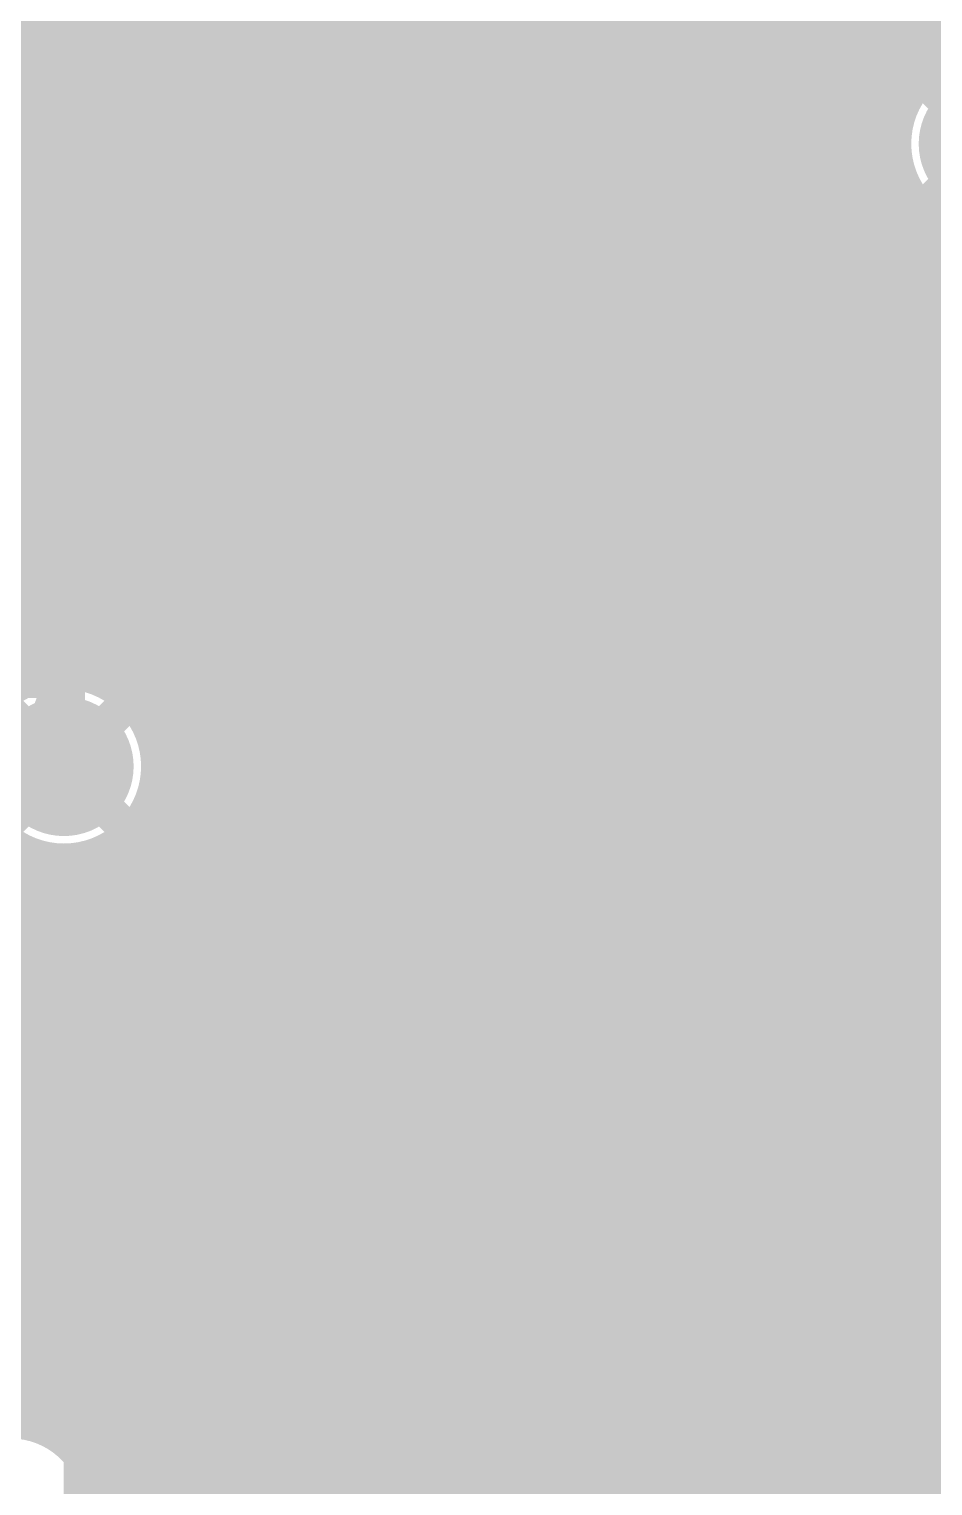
# Model space of a CAD drawing. Extents: x -118 to 4, y -52 to 56.
# Drawn here: x -88.77 to -82.28, y 32.93 to 43.39 of the extents above; entities that cross this region are included whole.
import ezdxf

# ---------------------------------------------------------------- set-up
doc = ezdxf.new("R2010")
doc.units = 0
doc.header["$MEASUREMENT"] = 0
doc.layers.get('0').update_dxf_attribs({"linetype": 'CONTINUOUS'})
for name, color, linetype in [('22-302-0_BOT', 7, 'CONTINUOUS'), ('22-302-0_DRD', 7, 'CONTINUOUS'), ('22-302-0_DRL', 2, 'CONTINUOUS'), ('22-302-0_GND', 1, 'CONTINUOUS'), ('22-302-0_IN1', 3, 'CONTINUOUS'), ('22-302-0_SMB', 5, 'CONTINUOUS'), ('22-302-0_SMT', 10, 'CONTINUOUS'), ('22-302-0_SPB', 14, 'CONTINUOUS'), ('22-302-0_SPT', 9, 'CONTINUOUS'), ('22-302-0_SSB', 12, 'CONTINUOUS'), ('22-302-0_SST', 11, 'CONTINUOUS'), ('22-302-0_TOP', 13, 'CONTINUOUS'), ('THRUHOLE_TAP', 7, 'CONTINUOUS')]:
    doc.layers.add(name, color=color, linetype=linetype)

# ---------------------------------------------------------------- blocks, each defined once
blk = doc.blocks.new('ROUND_21')
at = {"const_width": 0.99949}
blk.add_lwpolyline([(-0.499744, 0, 1), (0.499744, 0, 1)], format="xyb", close=True, dxfattribs=at)
blk = doc.blocks.new('RECTANGLE_31')
blk.add_solid([(0.508, 0.635), (0.508, -0.635), (-0.508, 0.635), (-0.508, -0.635)])
blk = doc.blocks.new('ROUND_50')
at = {"const_width": 0.35052}
blk.add_lwpolyline([(-0.17526, 0, 1), (0.17526, 0, 1)], format="xyb", close=True, dxfattribs=at)
blk = doc.blocks.new('ROUND_104')
at = {"const_width": 0.40005}
blk.add_lwpolyline([(-0.200024, 0, 1), (0.200024, 0, 1)], format="xyb", close=True, dxfattribs=at)
blk = doc.blocks.new('ROUND_106')
at = {"const_width": 0.10033}
blk.add_lwpolyline([(-0.050164, 0, 1), (0.050164, 0, 1)], format="xyb", close=True, dxfattribs=at)
blk = doc.blocks.new('ROUND_76')
at = {"const_width": 1.30429}
blk.add_lwpolyline([(-0.652144, 0, 1), (0.652144, 0, 1)], format="xyb", close=True, dxfattribs=at)
blk = doc.blocks.new('ROUND_93')
at = {"const_width": 0.50038}
blk.add_lwpolyline([(-0.25019, 0, 1), (0.25019, 0, 1)], format="xyb", close=True, dxfattribs=at)
blk = doc.blocks.new('ROUND_95')
at = {"const_width": 0.50038}
blk.add_lwpolyline([(-0.25019, 0, 1), (0.25019, 0, 1)], format="xyb", close=True, dxfattribs=at)
blk = doc.blocks.new('RECTANGLE_2')
blk.add_solid([(0.4826, 0.4064), (0.4826, -0.4064), (-0.4826, 0.4064), (-0.4826, -0.4064)])
blk = doc.blocks.new('RECTANGLE_4')
blk.add_solid([(0.4064, 0.4826), (0.4064, -0.4826), (-0.4064, 0.4826), (-0.4064, -0.4826)])
blk = doc.blocks.new('OBLONG_40')
at = {"const_width": 0.29972}
blk.add_lwpolyline([(0, 0.74041), (0, -0.74041)], dxfattribs=at)
at = {"const_width": 0.14986}
for points in [[(-0.07493, 0.74041, 1), (0.07493, 0.74041, 1)], [(-0.07493, -0.74041, 1), (0.07493, -0.74041, 1)]]:
    blk.add_lwpolyline(points, format="xyb", close=True, dxfattribs=at)
blk = doc.blocks.new('ROUND_98')
at = {"const_width": 0.10033}
blk.add_lwpolyline([(-0.050164, 0, 1), (0.050164, 0, 1)], format="xyb", close=True, dxfattribs=at)

msp = doc.modelspace()

# ---------------------------------------------------------------- linework, layer by layer
at = {"layer": '22-302-0_BOT'}
for points, const_width in [([(-87.5538, 55.626), (-87.5538, 24.9428)], 0.254), ([(-87.3252, 55.626), (-87.3252, 19.49196)], 0.254), ([(-87.0966, 55.626), (-87.0966, 19.72056)], 0.254), ([(-84.3534, 55.626), (-84.3534, 34.61004)], 0.254), ([(-84.1248, 55.626), (-84.1248, 34.6583)], 0.254), ([(-83.8962, 55.626), (-83.8962, 34.66846)], 0.254), ([(-83.6676, 55.626), (-83.6676, 34.63798)], 0.254), ([(-83.439, 55.626), (-83.439, 34.56432)], 0.254), ([(-83.2104, 55.626), (-83.2104, 34.43732)], 0.254), ([(-82.9818, 48.88738), (-82.9818, 34.2392)], 0.254), ([(-82.7532, 48.68164), (-82.7532, 42.28084)], 0.254), ([(-82.5246, 48.6029), (-82.5246, 42.80154)], 0.254), ([(-88.519, 47.752), (-88.519, 42.672)], 0.3048), ([(-85.725, 45.47616), (-85.725, 29.6799)], 0.254), ([(-86.868, 45.26788), (-86.868, 19.94916)], 0.254), ([(-84.582, 45.26788), (-84.582, 34.51606)], 0.254), ([(-85.9536, 45.1739), (-85.9536, 29.4513)], 0.254), ([(-85.4964, 45.1739), (-85.4964, 29.9085)], 0.254), ([(-86.6394, 45.10024), (-86.6394, 20.17776)], 0.254), ([(-86.1822, 45.06214), (-86.1822, 29.2227)], 0.254), ([(-85.2678, 45.06214), (-85.2678, 33.58642)], 0.254), ([(-84.8106, 45.10024), (-84.8106, 34.36366)], 0.254), ([(-86.4108, 45.04182), (-86.4108, 23.40864)], 0.254), ([(-85.0392, 45.04182), (-85.0392, 34.11728)], 0.254), ([(-82.296, 44.00296), (-82.296, 43.11142)], 0.254), ([(-87.6808, 43.6372), (-87.6808, 41.7068)], 0.254), ([(-81.67624, 43.3832), (-87.6808, 43.3832)], 0.254), ([(-82.2325, 43.1546), (-87.6808, 43.1546)], 0.254), ([(-82.46364, 42.926), (-87.6808, 42.926)], 0.254), ([(-88.519, 38.1), (-88.519, 42.672)], 0.3048), ([(-82.55254, 42.6974), (-87.6808, 42.6974)], 0.254), ([(-82.5627, 42.4688), (-87.6808, 42.4688)], 0.254), ([(-82.55762, 42.47388), (-82.83194, 42.2021)], 0.254), ([(-82.55, 25.654), (-82.55, 41.91), (-81.88452, 42.5704)], 0.2032), ([(-82.79384, 42.2402), (-87.6808, 42.2402)], 0.254), ([(-82.9437, 42.0116), (-87.6808, 42.0116)], 0.254), ([(-82.9564, 41.91), (-82.9564, 34.21126)], 0.254), ([(-82.9564, 41.783), (-87.6808, 41.783)], 0.254), ([(-88.0618, 41.7068), (-88.0618, 38.60292)], 0.254), ([(-87.6808, 41.7068), (-88.0618, 41.7068)], 0.254), ([(-88.011, 41.7068), (-88.011, 38.55212)], 0.254), ([(-87.7824, 41.7068), (-87.7824, 24.9428)], 0.254), ([(-82.9564, 41.5544), (-88.0618, 41.5544)], 0.254), ([(-82.9564, 41.3258), (-88.0618, 41.3258)], 0.254), ([(-82.9564, 41.0972), (-88.0618, 41.0972)], 0.254), ([(-82.9564, 40.8686), (-88.0618, 40.8686)], 0.254), ([(-82.9564, 40.64), (-88.0618, 40.64)], 0.254), ([(-82.9564, 40.4114), (-88.0618, 40.4114)], 0.254), ([(-82.9564, 40.1828), (-88.0618, 40.1828)], 0.254), ([(-82.9564, 39.9542), (-88.0618, 39.9542)], 0.254), ([(-82.9564, 39.7256), (-88.0618, 39.7256)], 0.254), ([(-82.9564, 39.497), (-88.0618, 39.497)], 0.254), ([(-82.9564, 39.2684), (-88.0618, 39.2684)], 0.254), ([(-82.9564, 39.0398), (-88.0618, 39.0398)], 0.254), ([(-82.9564, 38.8112), (-88.0618, 38.8112)], 0.254), ([(-82.9564, 38.5826), (-88.03894, 38.5826)], 0.254), ([(-82.9564, 38.354), (-87.88908, 38.354)], 0.254), ([(-82.9564, 38.1254), (-87.83828, 38.1254)], 0.254), ([(-82.9564, 37.8968), (-87.86876, 37.8968)], 0.254), ([(-88.011, 37.64788), (-88.011, 24.9428)], 0.254), ([(-82.9564, 37.6682), (-87.99322, 37.6682)], 0.254), ([(-88.67902, 37.4396), (-111.45774, 37.4396)], 0.254), ([(-88.6968, 37.44214), (-88.6968, 33.36798)], 0.254), ([(-88.4682, 37.42182), (-88.4682, 33.23082)], 0.254), ([(-82.9564, 37.4396), (-88.35644, 37.4396)], 0.254), ([(-88.2396, 37.48024), (-88.2396, 24.9428)], 0.254), ([(-82.9564, 37.211), (-111.19612, 37.211)], 0.254), ([(-82.9564, 36.9824), (-100.70338, 36.9824)], 0.254), ([(-82.9564, 36.7538), (-100.35032, 36.7538)], 0.254), ([(-82.9564, 36.5252), (-100.203, 36.5252)], 0.254), ([(-82.9564, 36.2966), (-94.76994, 36.2966)], 0.254), ([(-82.9564, 36.068), (-94.62008, 36.068)], 0.254), ([(-82.9564, 35.8394), (-94.56928, 35.8394)], 0.254), ([(-82.9564, 35.6108), (-94.59976, 35.6108)], 0.254), ([(-82.9564, 35.3822), (-94.72422, 35.3822)], 0.254), ([(-82.9564, 35.1536), (-95.08744, 35.1536)], 0.254), ([(-82.9564, 34.925), (-91.95816, 34.925)], 0.254), ([(-82.9564, 34.6964), (-91.6559, 34.6964)], 0.254), ([(-84.66582, 34.4678), (-91.54414, 34.4678)], 0.254), ([(-82.9564, 34.4678), (-83.25612, 34.4678)], 0.254), ([(-84.94014, 34.2392), (-91.52382, 34.2392)], 0.254), ([(-82.9564, 34.2392), (-82.97926, 34.2392)], 0.254), ([(-85.10778, 34.0106), (-91.58224, 34.0106)], 0.254), ([(-85.21446, 33.782), (-91.74988, 33.782)], 0.254), ([(-85.27288, 33.5534), (-100.14204, 33.5534)], 0.254), ([(-85.29066, 33.3248), (-88.59774, 33.3248)], 0.254), ([(-85.2678, 33.0962), (-88.35644, 33.0962)], 0.254), ([(-85.2678, 33.09366), (-85.2678, 31.04642)], 0.254), ([(-85.2043, 32.8676), (-88.27262, 32.8676)], 0.254)]:
    msp.add_lwpolyline(points, dxfattribs=dict(at, const_width=const_width))
at = {"layer": '22-302-0_BOT', "const_width": 0.254}
for points in [[(-81.88452, 43.25112, 0.4142136), (-82.56524, 42.5704)], [(-82.56524, 42.5704, 0.035622), (-82.55835, 42.47377)], [(-82.83702, 42.19702, 0.1989124), (-82.95591, 41.91)], [(-87.83828, 38.1, 0.2113081), (-88.0611, 38.60369)], [(-89.19972, 38.1, 0.4142136), (-88.519, 37.41928)], [(-88.519, 37.41928, 0.4142136), (-87.83828, 38.1)], [(-83.9597, 34.671, 0.4142136), (-85.29066, 33.34004)], [(-82.9564, 34.21126, 0.2172604), (-83.9597, 34.66881)], [(-88.265, 32.766, 0.4142136), (-88.9, 33.401)], [(-85.29066, 33.34004, 0.328165), (-84.35594, 32.07004)]]:
    msp.add_lwpolyline(points, format="xyb", dxfattribs=at)
at = {"layer": '22-302-0_DRD', "const_width": 0.254}
for points in [[(-81.24952, 43.2054), (-82.51952, 41.9354)], [(-81.24952, 41.9354), (-82.51952, 43.2054)], [(-87.884, 38.735), (-89.154, 37.465)], [(-87.884, 37.465), (-89.154, 38.735)], [(-83.9597, 33.97504), (-83.9597, 32.70504)], [(-83.3247, 33.34004), (-84.5947, 33.34004)]]:
    msp.add_lwpolyline(points, dxfattribs=at)
at = {"layer": '22-302-0_IN1', "const_width": 0.254}
for points in [[(-87.6808, 55.372), (-87.6808, 25.74798)], [(-87.4522, 55.372), (-87.4522, 5.7912)], [(-87.2236, 55.372), (-87.2236, 5.7912)], [(-86.995, 55.372), (-86.995, 5.7912)], [(-86.7664, 55.372), (-86.7664, 5.7912)], [(-86.5378, 55.372), (-86.5378, 5.7912)], [(-86.3092, 55.372), (-86.3092, 23.60676)], [(-86.0806, 55.372), (-86.0806, 23.89124)], [(-85.852, 55.372), (-85.852, 24.06904)], [(-84.2518, 55.372), (-84.2518, 34.63798)], [(-84.0232, 55.372), (-84.0232, 34.66846)], [(-83.7946, 55.372), (-83.7946, 34.6583)], [(-83.566, 55.372), (-83.566, 34.61004)], [(-83.3374, 55.372), (-83.3374, 34.51352)], [(-83.1088, 55.372), (-83.1088, 34.36112)], [(-82.8802, 55.372), (-82.8802, 34.11474)], [(-82.6516, 55.372), (-82.6516, 33.57626)], [(-82.423, 55.372), (-82.423, 42.98696)], [(-82.1944, 53.55844), (-82.1944, 43.17492)], [(-88.8238, 49.89322), (-88.8238, 38.70706)], [(-87.9094, 49.93894), (-87.9094, 38.39972)], [(-88.5952, 49.76876), (-88.5952, 38.77564)], [(-88.138, 49.78908), (-88.138, 38.66388)], [(-88.3666, 49.73828), (-88.3666, 38.76294)], [(-84.4804, 45.41774), (-84.4804, 34.56432)], [(-85.6234, 45.29836), (-85.6234, 24.18588)], [(-85.3948, 45.11294), (-85.3948, 24.257)], [(-84.9376, 45.05706), (-84.9376, 34.24174)], [(-84.709, 45.15612), (-84.709, 34.43986)], [(-85.1662, 45.04436), (-85.1662, 33.90138)], [(-70.45706, 43.3578), (-96.04756, 43.3578)], [(-82.27314, 43.1292), (-95.97898, 43.1292)], [(-82.47888, 42.9006), (-95.99168, 42.9006)], [(-82.55762, 42.672), (-96.09074, 42.672)], [(-82.55254, 42.4434), (-96.3549, 42.4434)], [(-82.46364, 42.2148), (-98.425, 42.2148)], [(-82.423, 42.15384), (-82.423, 26.32202)], [(-82.2325, 41.9862), (-90.20302, 41.9862)], [(-82.1944, 41.96334), (-82.1944, 26.23312)], [(-76.24572, 41.7576), (-89.97188, 41.7576)], [(-76.50988, 41.529), (-89.88298, 41.529)], [(-76.60894, 41.3004), (-89.8779, 41.3004)], [(-76.62164, 41.0718), (-89.95664, 41.0718)], [(-76.55306, 40.8432), (-90.16238, 40.8432)], [(-76.36764, 40.6146), (-90.50274, 40.6146)], [(-54.22392, 40.386), (-90.24112, 40.386)], [(-54.27218, 40.1574), (-90.14206, 40.1574)], [(-54.2417, 39.9288), (-90.12936, 39.9288)], [(-54.11978, 39.7002), (-90.19794, 39.7002)], [(-53.75402, 39.4716), (-90.38336, 39.4716)], [(-51.9303, 39.243), (-98.425, 39.243)], [(-52.23256, 39.0144), (-98.425, 39.0144)], [(-60.96508, 38.7858), (-98.425, 38.7858)], [(-61.17336, 38.5572), (-88.01608, 38.5572)], [(-63.97752, 38.3286), (-87.87892, 38.3286)], [(-64.12992, 38.1), (-87.83828, 38.1)], [(-64.17818, 37.8714), (-87.87892, 37.8714)], [(-87.9094, 37.79774), (-87.9094, 25.97912)], [(-64.1477, 37.6428), (-88.01608, 37.6428)], [(-88.138, 37.53612), (-88.138, 26.06802)], [(-88.8238, 37.49294), (-88.8238, 33.8963)], [(-88.5952, 37.42436), (-88.5952, 33.83534)], [(-88.3666, 37.43706), (-88.3666, 33.67786)], [(-64.02578, 37.4142), (-98.425, 37.4142)], [(-63.66002, 37.1856), (-98.425, 37.1856)], [(-61.29528, 36.957), (-98.425, 36.957)], [(-81.70164, 36.7284), (-98.425, 36.7284)], [(-81.88706, 36.4998), (-98.425, 36.4998)], [(-81.95564, 36.2712), (-94.74708, 36.2712)], [(-81.94294, 36.0426), (-94.60992, 36.0426)], [(-81.84388, 35.814), (-94.56928, 35.814)], [(-81.57972, 35.5854), (-94.60992, 35.5854)], [(-77.81798, 35.3568), (-94.74708, 35.3568)], [(-60.69584, 35.1282), (-95.36176, 35.1282)], [(-65.95872, 34.8996), (-91.89974, 34.8996)], [(-66.22288, 34.671), (-91.63812, 34.671)], [(-84.70392, 34.4424), (-91.53906, 34.4424)], [(-79.62392, 34.4424), (-83.21548, 34.4424)], [(-84.963, 34.2138), (-91.52636, 34.2138)], [(-84.8995, 34.27984), (-83.9597, 33.34004)], [(-83.0199, 34.27984), (-83.9597, 33.34004)], [(-79.883, 34.2138), (-82.9564, 34.2138)], [(-85.12302, 33.9852), (-91.59494, 33.9852)], [(-80.04302, 33.9852), (-82.79638, 33.9852)], [(-85.22208, 33.7566), (-88.4555, 33.7566)], [(-80.14208, 33.7566), (-82.69732, 33.7566)], [(-85.27796, 33.528), (-88.24976, 33.528)], [(-80.19796, 33.528), (-82.64398, 33.528)], [(-85.29066, 33.2994), (-88.16086, 33.2994)], [(-84.8995, 32.40024), (-83.9597, 33.34004)], [(-83.0199, 32.40024), (-83.9597, 33.34004)], [(-80.21066, 33.2994), (-82.63128, 33.2994)], [(-88.14562, 33.147), (-88.14562, 26.06802)], [(-85.26272, 33.0708), (-88.14562, 33.0708)], [(-80.18272, 33.0708), (-82.65668, 33.0708)], [(-82.6516, 33.10382), (-82.6516, 31.03626)], [(-85.19414, 32.8422), (-88.14562, 32.8422)], [(-80.11414, 32.8422), (-82.7278, 32.8422)]]:
    msp.add_lwpolyline(points, dxfattribs=at)
for points in [[(-81.88452, 43.25112, 0.4142136), (-82.56524, 42.5704)], [(-82.56524, 42.5704, 0.4142136), (-81.88452, 41.88968)], [(-88.519, 38.78072, 0.4142136), (-89.19972, 38.1)], [(-87.83828, 38.1, 0.4142136), (-88.519, 38.78072)], [(-89.19972, 38.1, 0.4142136), (-88.519, 37.41928)], [(-88.519, 37.41928, 0.4142136), (-87.83828, 38.1)], [(-83.9597, 34.671, 0.4142136), (-85.29066, 33.34004)], [(-82.63128, 33.34004, 0.4142136), (-83.9597, 34.66846)], [(-88.14562, 33.147, 0.4142136), (-88.9, 33.90138)], [(-85.29066, 33.34004, 0.328165), (-84.35594, 32.07004)], [(-83.566, 32.07004, 0.3286705), (-82.63128, 33.34004)]]:
    msp.add_lwpolyline(points, format="xyb", dxfattribs=at)
at = {"layer": '22-302-0_SSB', "const_width": 0.1524}
msp.add_lwpolyline([(-87.503, 41.529), (-91.567, 41.529), (-91.567, 46.101), (-89.789, 46.101), (-89.535, 45.847), (-89.281, 46.101), (-87.503, 46.101), (-87.503, 41.529)], dxfattribs=at)
at = {"layer": '22-302-0_SST', "const_width": 0.1524}
for points in [[(-83.68538, 42.2402), (-83.68538, 45.3898), (-78.74, 45.3898), (-78.74, 41.783), (-83.22818, 41.783), (-83.68538, 42.2402)], [(-84.2645, 42.3545), (-84.2645, 45.2755), (-85.9028, 45.2755), (-85.9028, 42.3545), (-84.2645, 42.3545)], [(-86.8934, 42.74566), (-86.8934, 43.10126), (-87.06358, 43.2181), (-87.23376, 43.2181), (-87.4014, 43.10126), (-87.4014, 42.74566), (-86.3854, 42.74566)], [(-86.8934, 43.0403), (-86.3854, 43.2181)], [(-82.66938, 42.82948), (-83.09864, 42.82948)], [(-83.0072, 42.87774), (-83.0072, 42.19956)], [(-82.87004, 42.9006), (-82.87004, 42.17924)], [(-82.73288, 42.86758), (-82.73288, 42.21226)], [(-83.14436, 42.79138), (-83.14436, 42.28846)], [(-82.59572, 42.75328), (-82.59572, 42.32402)], [(-82.55762, 42.69232), (-83.21294, 42.69232)], [(-82.5246, 42.55516), (-83.24596, 42.55516)], [(-82.54492, 42.418), (-83.2231, 42.418)], [(-82.63382, 42.28084), (-83.13674, 42.28084)], [(-84.2645, 39.1795), (-84.2645, 42.1005), (-85.9028, 42.1005), (-85.9028, 39.1795), (-84.2645, 39.1795)], [(-86.42858, 41.24706), (-86.2584, 41.3639), (-86.2584, 41.60266), (-86.42858, 41.7195), (-86.59876, 41.7195), (-86.93658, 41.48328), (-87.2744, 41.7195), (-87.2744, 41.24706)], [(-86.42858, 40.40886), (-86.2584, 40.46728), (-86.2584, 40.82288), (-86.42858, 40.8813), (-86.7664, 40.8813), (-86.93658, 40.76446), (-86.93658, 40.40886), (-87.2744, 40.40886), (-87.2744, 40.8813)], [(-88.95588, 39.72306), (-88.89746, 39.55542), (-88.54186, 39.55542), (-88.4809, 39.72306), (-88.4809, 40.06342), (-88.60028, 40.23106), (-88.95588, 40.23106), (-88.95588, 40.57142), (-88.4809, 40.57142)], [(-86.7664, 39.57066), (-86.7664, 39.92626), (-86.93658, 40.0431), (-87.10676, 40.0431), (-87.2744, 39.92626), (-87.2744, 39.57066), (-86.2584, 39.57066)], [(-86.7664, 39.8653), (-86.2584, 40.0431)], [(-82.9564, 39.37508), (-83.12658, 39.4335), (-83.29676, 39.4335), (-83.4644, 39.37508), (-83.4644, 39.01948), (-83.29676, 38.96106), (-83.12658, 38.96106), (-82.9564, 39.01948), (-82.9564, 39.37508), (-82.78876, 39.4335), (-82.61858, 39.4335), (-82.4484, 39.37508), (-82.4484, 39.01948), (-82.61858, 38.96106), (-82.78876, 38.96106), (-82.9564, 39.01948)], [(-88.9635, 37.65042), (-88.6079, 38.66642), (-89.08288, 38.66642)], [(-84.11972, 38.23462), (-83.95208, 38.29304), (-83.95208, 38.64864), (-84.11972, 38.70706), (-84.46008, 38.70706), (-84.62772, 38.59022), (-84.62772, 38.23462), (-84.96808, 38.23462), (-84.96808, 38.70706)], [(-82.78876, 38.5953), (-82.78876, 38.12286), (-83.4644, 38.35908), (-83.4644, 38.47846), (-82.4484, 38.47846)], [(-83.95208, 37.86886), (-83.95208, 37.63264)], [(-83.95208, 37.75202), (-84.96808, 37.75202), (-84.7979, 37.63264)], [(-82.61858, 37.7571), (-82.4484, 37.69868), (-82.4484, 37.34308), (-82.61858, 37.28466), (-83.29676, 37.28466), (-83.4644, 37.34308), (-83.4644, 37.69868), (-83.29676, 37.7571)], [(-84.96808, 37.15004), (-84.11972, 37.15004), (-83.95208, 37.09162), (-83.95208, 36.73602), (-84.11972, 36.67506), (-84.96808, 36.67506)], [(-90.9955, 35.3695), (-88.0745, 35.3695), (-88.0745, 37.0078), (-90.9955, 37.0078), (-90.9955, 35.3695)], [(-87.68334, 36.3474), (-87.32774, 36.3474), (-87.20836, 36.51758), (-87.20836, 36.68776), (-87.32774, 36.8554), (-87.68334, 36.8554), (-87.68334, 35.8394)], [(-86.84514, 36.00958), (-86.72576, 35.8394), (-86.48954, 35.8394), (-86.37016, 36.00958), (-86.37016, 36.17976), (-86.60892, 36.51758), (-86.37016, 36.8554), (-86.84514, 36.8554)], [(-85.59292, 36.3474), (-85.53196, 36.51758), (-85.53196, 36.68776), (-85.59292, 36.8554), (-85.94852, 36.8554), (-86.00694, 36.68776), (-86.00694, 36.51758), (-85.94852, 36.3474), (-85.59292, 36.3474), (-85.53196, 36.17976), (-85.53196, 36.00958), (-85.59292, 35.8394), (-85.94852, 35.8394), (-86.00694, 36.00958), (-86.00694, 36.17976), (-85.94852, 36.3474)], [(-87.38616, 36.3474), (-87.20836, 35.8394)], [(-81.96072, 27.03576), (-81.5594, 27.03576), (-81.5594, 26.035), (-86.36, 26.035), (-86.36, 35.56508), (-81.5594, 35.56508), (-81.5594, 34.56432), (-81.96072, 34.56432), (-81.96072, 27.03576)], [(-87.503, 34.70148), (-87.503, 35.05708), (-87.33282, 35.1155), (-87.16264, 35.1155), (-86.995, 35.05708), (-86.995, 34.70148), (-87.16264, 34.64306), (-87.33282, 34.64306), (-88.011, 34.87928)], [(-86.995, 34.2773), (-86.995, 34.04108)], [(-86.995, 34.16046), (-88.011, 34.16046), (-87.84082, 34.04108)], [(-86.995, 33.0835), (-86.995, 33.4391), (-87.33282, 33.55848), (-87.67064, 33.55848), (-88.011, 33.4391), (-88.011, 33.0835)], [(-86.995, 33.14446), (-88.011, 33.14446)]]:
    msp.add_lwpolyline(points, dxfattribs=at)
for points in [[(-82.88528, 42.9006, 0.4142136), (-83.24596, 42.53992)], [(-82.5246, 42.53992, 0.4142136), (-82.88528, 42.9006)], [(-83.24596, 42.53992, 0.4142136), (-82.88528, 42.17924)], [(-82.88528, 42.17924, 0.4142136), (-82.5246, 42.53992)]]:
    msp.add_lwpolyline(points, format="xyb", dxfattribs=at)
at = {"layer": '22-302-0_TOP'}
for points, const_width in [([(-88.011, 49.79924), (-88.011, 38.61816)], 0.254), ([(-88.6968, 49.7586), (-88.6968, 38.80358)], 0.254), ([(-88.4682, 49.6951), (-88.4682, 38.8239)], 0.254), ([(-88.2396, 49.7078), (-88.2396, 38.77056)], 0.254), ([(-86.36, 49.6062), (-86.4108, 49.6062), (-87.376, 48.641), (-87.376, 42.164), (-85.1408, 39.9288), (-85.09, 39.9288)], 0.2032), ([(-87.85352, 48.641), (-87.85352, 42.164)], 0.254), ([(-86.89848, 47.40148), (-86.89848, 42.36212)], 0.254), ([(-86.868, 47.40148), (-86.868, 42.33164)], 0.254), ([(-86.6394, 47.40148), (-86.6394, 42.10304)], 0.254), ([(-86.4108, 47.40148), (-86.4108, 41.87444)], 0.254), ([(-86.1822, 47.40148), (-86.1822, 41.64584)], 0.254), ([(-85.9536, 47.40148), (-85.9536, 41.41724)], 0.254), ([(-85.94852, 43.74388), (-85.94852, 42.32148)], 0.254), ([(-85.09, 43.1038), (-84.7598, 43.434), (-81.661, 43.434), (-81.026, 42.799), (-81.026, 42.291), (-80.58404, 41.84904), (-80.58404, 40.64)], 0.2032), ([(-87.85352, 43.307), (-94.869, 43.307)], 0.254), ([(-85.94852, 43.307), (-86.89848, 43.307)], 0.254), ([(-87.85352, 43.0784), (-94.72676, 43.0784)], 0.254), ([(-85.94852, 43.0784), (-86.89848, 43.0784)], 0.254), ([(-85.09, 43.1038), (-85.09, 41.3512)], 0.3048), ([(-87.85352, 42.8498), (-94.49816, 42.8498)], 0.254), ([(-85.94852, 42.8498), (-86.89848, 42.8498)], 0.254), ([(-87.85352, 42.6212), (-94.26956, 42.6212)], 0.254), ([(-85.94852, 42.6212), (-86.89848, 42.6212)], 0.254), ([(-87.85352, 42.3926), (-94.04096, 42.3926)], 0.254), ([(-85.94852, 42.3926), (-86.89848, 42.3926)], 0.254), ([(-86.89848, 42.36212), (-85.94852, 41.4147)], 0.254), ([(-85.61832, 42.32148), (-85.94852, 42.32148)], 0.254), ([(-85.725, 42.32148), (-85.725, 42.13352)], 0.254), ([(-85.61832, 42.32148), (-85.61832, 42.13352)], 0.254), ([(-87.85352, 42.164), (-93.8276, 42.164)], 0.254), ([(-85.61832, 42.164), (-86.70036, 42.164)], 0.254), ([(-85.94852, 42.13352), (-85.94852, 41.4147)], 0.254), ([(-85.61832, 42.13352), (-85.94852, 42.13352)], 0.254), ([(-87.7951, 41.9354), (-90.05824, 41.9354)], 0.254), ([(-85.94852, 41.9354), (-86.47176, 41.9354)], 0.254), ([(-83.185, 40.64), (-83.185, 41.91), (-82.53476, 41.91), (-82.53476, 40.64)], 0.3048), ([(-87.7824, 41.91), (-87.7824, 25.94356)], 0.254), ([(-87.71128, 41.82364), (-85.94852, 40.06088)], 0.254), ([(-87.59444, 41.7068), (-89.8906, 41.7068)], 0.254), ([(-87.5538, 41.66616), (-87.5538, 25.54732)], 0.254), ([(-85.94852, 41.7068), (-86.24316, 41.7068)], 0.254), ([(-87.36584, 41.4782), (-89.8271, 41.4782)], 0.254), ([(-87.3252, 41.43756), (-87.3252, 22.51456)], 0.254), ([(-85.94852, 41.4782), (-86.01456, 41.4782)], 0.254), ([(-87.13724, 41.2496), (-89.8398, 41.2496)], 0.254), ([(-87.0966, 41.20896), (-87.0966, 22.28596)], 0.254), ([(-86.90864, 41.021), (-89.93124, 41.021)], 0.254), ([(-86.868, 40.98036), (-86.868, 22.05736)], 0.254), ([(-86.68004, 40.7924), (-90.15476, 40.7924)], 0.254), ([(-86.6394, 40.75176), (-86.6394, 21.82876)], 0.254), ([(-85.09, 39.9288), (-84.9122, 39.751), (-84.836, 39.751), (-83.947, 40.64), (-83.185, 40.64)], 0.3048), ([(-86.45144, 40.5638), (-90.34018, 40.5638)], 0.254), ([(-86.4108, 40.52316), (-86.4108, 23.5204)], 0.254), ([(-86.22284, 40.3352), (-90.1573, 40.3352)], 0.254), ([(-86.1822, 40.29456), (-86.1822, 23.85314)], 0.254), ([(-85.99424, 40.1066), (-90.08618, 40.1066)], 0.254), ([(-85.9536, 40.06596), (-85.9536, 24.05634)], 0.254), ([(-85.94852, 40.06088), (-85.94852, 39.14648)], 0.254), ([(-83.72856, 40.11168), (-84.23148, 39.60876), (-84.23148, 39.14648)], 0.254), ([(-83.71078, 40.1066), (-83.7311, 40.1066)], 0.254), ([(-83.71078, 40.11168), (-83.71078, 39.90086)], 0.254), ([(-83.8962, 39.9415), (-83.8962, 34.71418)], 0.254), ([(-85.94852, 39.878), (-90.08872, 39.878)], 0.254), ([(-83.71078, 39.878), (-83.9597, 39.878)], 0.254), ([(-85.94852, 39.6494), (-90.17, 39.6494)], 0.254), ([(-83.64728, 39.6494), (-84.1883, 39.6494)], 0.254), ([(-84.1248, 39.7129), (-84.1248, 34.70656)], 0.254), ([(-83.6676, 39.69004), (-83.6676, 34.6837)], 0.254), ([(-85.94852, 39.4208), (-90.3732, 39.4208)], 0.254), ([(-83.40344, 39.4208), (-84.23148, 39.4208)], 0.254), ([(-83.439, 39.43858), (-83.439, 34.61258)], 0.254), ([(-82.9818, 39.41318), (-82.9818, 34.30778)], 0.254), ([(-82.7532, 39.4208), (-82.96656, 39.4208)], 0.254), ([(-82.7532, 39.4208), (-82.7532, 34.00044)], 0.254), ([(-82.13852, 39.4208), (-82.31632, 39.4208)], 0.254), ([(-82.296, 39.43096), (-82.296, 33.19526)], 0.254), ([(-83.2104, 39.37254), (-83.2104, 34.4932)], 0.254), ([(-82.5246, 39.37254), (-82.5246, 32.96666)], 0.254), ([(-85.94852, 39.1922), (-91.21648, 39.1922)], 0.254), ([(-84.23148, 39.14648), (-85.94852, 39.14648)], 0.254), ([(-85.725, 39.14648), (-85.725, 24.1935)], 0.254), ([(-85.4964, 39.14648), (-85.4964, 24.27986)], 0.254), ([(-85.2678, 39.14648), (-85.2678, 33.77184)], 0.254), ([(-85.0392, 39.14648), (-85.0392, 34.19602)], 0.254), ([(-84.8106, 39.14648), (-84.8106, 34.42208)], 0.254), ([(-84.582, 39.14648), (-84.582, 34.56686)], 0.254), ([(-84.3534, 39.14648), (-84.3534, 34.6583)], 0.254), ([(-82.13852, 39.1922), (-84.23148, 39.1922)], 0.254), ([(-82.13852, 38.9636), (-92.89288, 38.9636)], 0.254), ([(-88.87206, 38.735), (-91.21648, 38.735)], 0.254), ([(-82.13852, 38.735), (-88.16594, 38.735)], 0.254), ([(-82.13852, 38.5064), (-87.91702, 38.5064)], 0.254), ([(-82.13852, 38.2778), (-87.81542, 38.2778)], 0.254), ([(-91.9988, 38.1), (-88.519, 38.1)], 0.3048), ([(-82.13852, 38.0492), (-87.7951, 38.0492)], 0.254), ([(-82.13852, 37.8206), (-87.84844, 37.8206)], 0.254), ([(-88.011, 37.5793), (-88.011, 26.08072)], 0.254), ([(-82.13852, 37.592), (-87.9983, 37.592)], 0.254), ([(-88.2396, 37.42944), (-88.2396, 37.05352)], 0.254), ([(-82.13852, 37.3634), (-91.21648, 37.3634)], 0.254), ([(-88.6968, 37.39642), (-88.6968, 37.05352)], 0.254), ([(-88.4682, 37.3761), (-88.4682, 37.05352)], 0.254), ([(-82.13852, 37.1348), (-93.1799, 37.1348)], 0.254), ([(-88.04148, 37.05352), (-89.46388, 37.05352)], 0.254), ([(-88.04148, 37.05352), (-88.04148, 35.33648)], 0.254), ([(-82.13852, 36.9062), (-88.04148, 36.9062)], 0.254), ([(-82.13852, 36.6776), (-88.04148, 36.6776)], 0.254), ([(-81.97342, 36.449), (-88.04148, 36.449)], 0.254), ([(-89.16924, 34.29), (-89.027, 34.43224), (-89.027, 35.941), (-88.8238, 36.1442), (-88.8238, 36.195)], 0.3048), ([(-82.00644, 36.2204), (-88.04148, 36.2204)], 0.254), ([(-81.97596, 35.9918), (-88.04148, 35.9918)], 0.254), ([(-81.8642, 35.7632), (-88.04148, 35.7632)], 0.254), ([(-79.72552, 35.77336), (-82.69732, 32.79394)], 0.254), ([(-81.58226, 35.5346), (-88.04148, 35.5346)], 0.254), ([(-88.04148, 35.33648), (-88.49868, 35.33648)], 0.254), ([(-88.49868, 35.33648), (-88.49868, 34.91738)], 0.254), ([(-88.4682, 35.33648), (-88.4682, 34.91738)], 0.254), ([(-88.2396, 35.33648), (-88.2396, 26.12644)], 0.254), ([(-80.19288, 35.306), (-88.49868, 35.306)], 0.254), ([(-80.41894, 35.0774), (-88.49868, 35.0774)], 0.254), ([(-88.39454, 34.91738), (-88.49868, 34.91738)], 0.254), ([(-88.39454, 34.91738), (-88.39454, 33.66262)], 0.254), ([(-80.64754, 34.8488), (-88.39454, 34.8488)], 0.254), ([(-84.4677, 34.6202), (-88.39454, 34.6202)], 0.254), ([(-80.87614, 34.6202), (-83.45424, 34.6202)], 0.254), ([(-84.8487, 34.3916), (-88.39454, 34.3916)], 0.254), ([(-81.10474, 34.3916), (-83.0707, 34.3916)], 0.254), ([(-84.93252, 34.31286), (-83.9597, 33.34004)], 0.254), ([(-82.98688, 34.31286), (-83.9597, 33.34004)], 0.254), ([(-85.0646, 34.163), (-88.39454, 34.163)], 0.254), ([(-81.3308, 34.163), (-82.85734, 34.163)], 0.254), ([(-85.20176, 33.9344), (-88.39454, 33.9344)], 0.254), ([(-81.5594, 33.9344), (-82.71764, 33.9344)], 0.254), ([(-88.39454, 33.66262), (-88.64092, 33.66262)], 0.254), ([(-85.28812, 33.7058), (-88.39454, 33.7058)], 0.254), ([(-81.788, 33.7058), (-82.63382, 33.7058)], 0.254), ([(-88.39454, 33.64738), (-88.64092, 33.64738)], 0.254), ([(-88.39454, 33.64738), (-88.39454, 32.51454)], 0.254), ([(-85.32876, 33.4772), (-88.39454, 33.4772)], 0.254), ([(-82.01406, 33.4772), (-82.59064, 33.4772)], 0.254), ([(-85.33384, 33.2486), (-88.39454, 33.2486)], 0.254), ([(-84.93252, 32.36722), (-83.9597, 33.34004)], 0.254), ([(-82.24266, 33.2486), (-82.58556, 33.2486)], 0.254), ([(-85.29828, 33.02), (-88.39454, 33.02)], 0.254), ([(-82.47126, 33.02), (-82.62112, 33.02)], 0.254), ([(-85.2678, 32.90824), (-85.2678, 31.23184)], 0.254)]:
    msp.add_lwpolyline(points, dxfattribs=dict(at, const_width=const_width))
at = {"layer": '22-302-0_TOP', "const_width": 0.254}
for points in [[(-87.85352, 42.164, 0.1989131), (-87.71366, 41.82634)], [(-83.71078, 39.90086, 0.4142136), (-83.185, 39.37508)], [(-83.185, 39.37254, 0.1672152), (-82.85994, 39.48437)], [(-82.85988, 39.4843, 0.1672152), (-82.53476, 39.37244)], [(-82.53476, 39.37254, 0.1672152), (-82.2097, 39.48437)], [(-82.20964, 39.4843, 0.0400991), (-82.13898, 39.43774)], [(-88.519, 38.82644, 0.1912062), (-89.01719, 38.62869)], [(-87.79256, 38.1, 0.4142136), (-88.519, 38.82644)], [(-88.519, 37.37356, 0.4142136), (-87.79256, 38.1)], [(-89.01684, 37.57168, 0.1912063), (-88.519, 37.37408)], [(-83.9597, 34.71672, 0.4142136), (-85.33638, 33.34004)], [(-82.58302, 33.34004, 0.4142136), (-83.9597, 34.71672)], [(-85.33638, 33.34004, 0.3024665), (-84.49056, 32.07004)], [(-82.69732, 32.79394, 0.1024276), (-82.58426, 33.34004)]]:
    msp.add_lwpolyline(points, format="xyb", dxfattribs=at)

# ---------------------------------------------------------------- block references
at = {"layer": '22-302-0_BOT'}
for name, p in [('RECTANGLE_31', (-88.519, 42.672)), ('ROUND_50', (-88.519, 38.1)), ('ROUND_21', (-83.9597, 33.34004))]:
    msp.add_blockref(name, p, dxfattribs=at)
at = {"layer": '22-302-0_DRL'}
for name, p in [('ROUND_106', (-88.519, 38.1)), ('ROUND_104', (-83.9597, 33.34004))]:
    msp.add_blockref(name, p, dxfattribs=at)
at = {"layer": '22-302-0_GND'}
for name, p in [('ROUND_93', (-81.88452, 42.5704)), ('ROUND_95', (-88.519, 38.1)), ('ROUND_76', (-83.9597, 33.34004))]:
    msp.add_blockref(name, p, dxfattribs=at)
at = {"layer": '22-302-0_IN1'}
for name, p in [('ROUND_50', (-88.519, 38.1)), ('ROUND_21', (-83.9597, 33.34004))]:
    msp.add_blockref(name, p, dxfattribs=at)
at = {"layer": '22-302-0_SMB'}
for name, p in [('RECTANGLE_31', (-88.519, 42.672)), ('ROUND_21', (-83.9597, 33.34004))]:
    msp.add_blockref(name, p, dxfattribs=at)
at = {"layer": '22-302-0_SMT'}
for name, p in [('RECTANGLE_2', (-85.09, 43.1038)), ('RECTANGLE_2', (-85.09, 41.3512)), ('OBLONG_40', (-83.185, 40.64)), ('OBLONG_40', (-82.53476, 40.64)), ('RECTANGLE_2', (-85.09, 39.9288)), ('RECTANGLE_4', (-88.8238, 36.195)), ('ROUND_21', (-83.9597, 33.34004))]:
    msp.add_blockref(name, p, dxfattribs=at)
at = {"layer": '22-302-0_SPB'}
msp.add_blockref('RECTANGLE_31', (-88.519, 42.672), dxfattribs=at)
at = {"layer": '22-302-0_SPT'}
for name, p in [('RECTANGLE_2', (-85.09, 43.1038)), ('RECTANGLE_2', (-85.09, 41.3512)), ('OBLONG_40', (-83.185, 40.64)), ('OBLONG_40', (-82.53476, 40.64)), ('RECTANGLE_2', (-85.09, 39.9288)), ('RECTANGLE_4', (-88.8238, 36.195))]:
    msp.add_blockref(name, p, dxfattribs=at)
at = {"layer": '22-302-0_TOP'}
for name, p in [('RECTANGLE_2', (-85.09, 43.1038)), ('RECTANGLE_2', (-85.09, 41.3512)), ('OBLONG_40', (-83.185, 40.64)), ('OBLONG_40', (-82.53476, 40.64)), ('RECTANGLE_2', (-85.09, 39.9288)), ('ROUND_50', (-88.519, 38.1)), ('RECTANGLE_4', (-88.8238, 36.195)), ('ROUND_21', (-83.9597, 33.34004))]:
    msp.add_blockref(name, p, dxfattribs=at)
at = {"layer": 'THRUHOLE_TAP'}
for name, p in [('ROUND_98', (-88.519, 38.1)), ('ROUND_104', (-83.9597, 33.34004))]:
    msp.add_blockref(name, p, dxfattribs=at)

doc.saveas('drawing.dxf')
